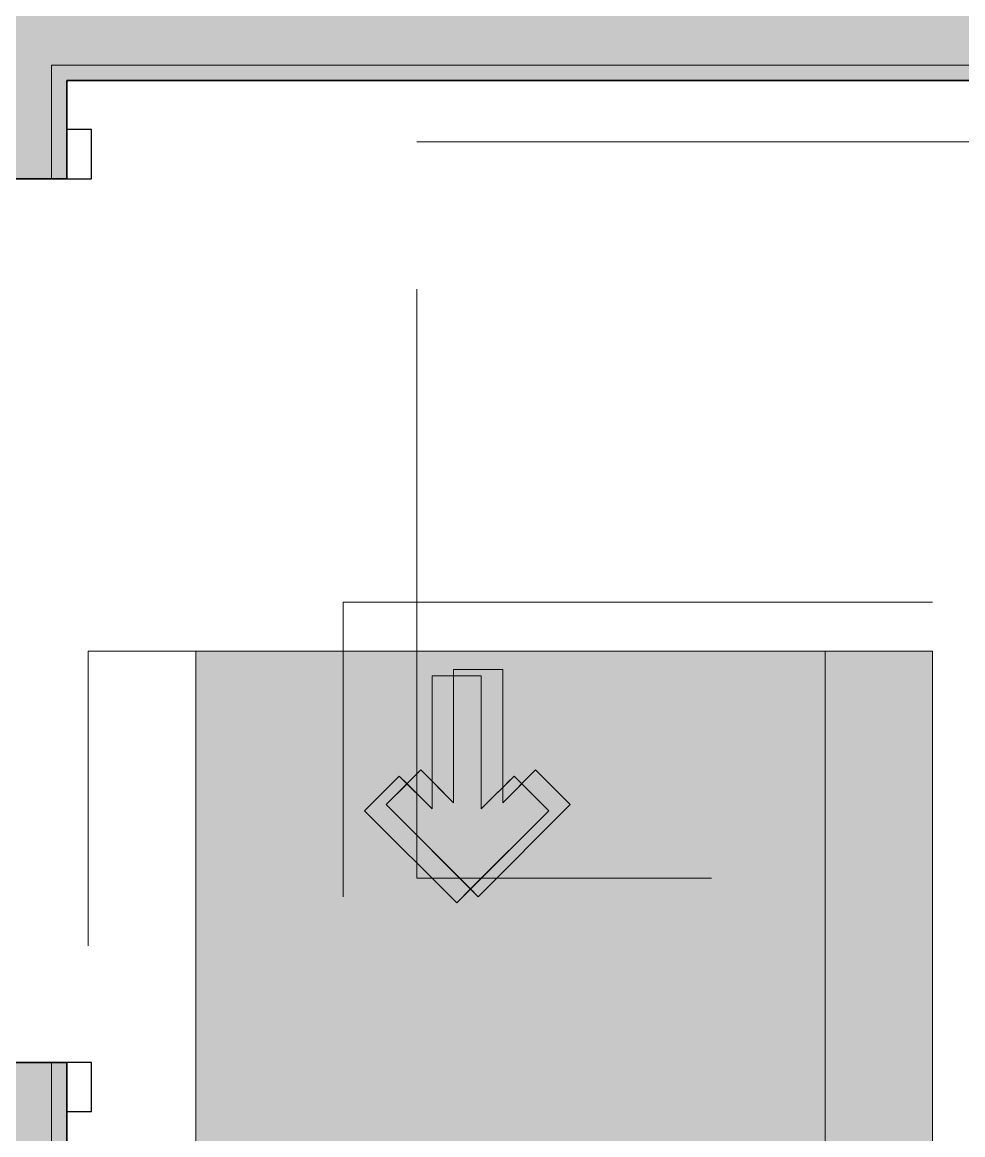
# Model space of a CAD drawing. Header units: inches. Extents: x 6 to 8416, y -388 to 6104.
# Drawn here: x 5378.6 to 5416.9, y 985.99 to 1031.31 of the extents above; entities that cross this region are included whole.
import ezdxf

# ---------------------------------------------------------------- set-up
doc = ezdxf.new("R2010")
doc.units = ezdxf.units.IN
doc.header["$MEASUREMENT"] = 0
doc.linetypes.add('Hidden 1_16_', pattern=[36, 24, -12])
for name, color, linetype, lineweight in [('A-DOOR', 31, 'Continuous', 18), ('A-DOOR-FRAM', 31, 'Continuous', 25), ('A-GENM', 13, 'Continuous', 18), ('A-WALL', 113, 'Continuous', 25), ('A-WALL-PATT', 111, 'Continuous', 35), ('I-WALL', 2, 'Continuous', 25), ('P-SANR-FIXT', 6, 'Continuous', 18)]:
    doc.layers.add(name, color=color, linetype=linetype, lineweight=lineweight)

# ---------------------------------------------------------------- blocks, each defined once
blk = doc.blocks.new('PL BA Toilet-Unit-Two Piece-ICC ADA-AM - ICC Type B_ Side Approach_ Swing Up Bar-V221-LEVEL 3 - PLAN Copy 1 Copy 1')
at = {"layer": 'A-GENM', "linetype": 'Hidden 1_16_', "lineweight": 9}
for p, q in [((0, 56), (48, 56)), ((48, 56), (48, 24)), ((39.75, 54.25), (36, 50.5)), ((36.313, 50.813), (39.75, 54.25)), ((41.164, 52.836), (39.75, 54.25)), ((39.75, 54.25), (40.602, 53.398)), ((40.605, 53.395), (41.164, 52.836)), ((39.828, 51.5), (41.164, 52.836)), ((41.164, 52.836), (40.703, 52.375)), ((40.605, 52.277), (39.828, 51.5)), ((45.25, 51.5), (39.828, 51.5)), ((39.828, 51.5), (45, 51.5)), ((45, 51.5), (45.25, 51.5)), ((45.25, 49.5), (45.25, 51.5)), ((45.25, 51.5), (45.25, 49.5)), ((36, 50.5), (36.313, 50.813)), ((36, 50.5), (39.75, 46.75)), ((39.75, 46.75), (36, 50.5)), ((41.164, 48.164), (39.828, 49.5)), ((39.828, 49.5), (45.25, 49.5)), ((40.453, 49.5), (39.828, 49.5)), ((39.828, 49.5), (40.602, 48.727)), ((45.25, 49.5), (40.605, 49.5)), ((40.605, 48.723), (41.164, 48.164)), ((39.75, 46.75), (41.164, 48.164)), ((41.164, 48.164), (39.75, 46.75))]:
    blk.add_line(p, q, dxfattribs=at)
blk = doc.blocks.new('z Nested-Clearance-Shower-AM - Tub_Shower - ICC Type B - Option A_ Forward-V227-LEVEL 3 - PLAN Copy 1 Copy 1')
at = {"layer": 'A-GENM', "linetype": 'Hidden 1_16_', "lineweight": 9}
for p, q in [((0, -48), (0, 0)), ((30, 0), (30, -48)), ((15, -37.75), (11.25, -41.5)), ((14.437, -38.313), (15, -37.75)), ((18.75, -41.5), (15, -37.75)), ((15, -37.75), (18.75, -41.5)), ((11.25, -41.5), (14.437, -38.313)), ((11.25, -41.5), (12.664, -42.914)), ((12.352, -42.602), (11.25, -41.5)), ((12.664, -42.914), (14, -41.578)), ((14, -41.578), (13.293, -42.285)), ((14, -41.578), (14, -47)), ((14, -47), (14, -41.578)), ((16, -47), (16, -41.578)), ((16, -41.578), (17.336, -42.914)), ((17.023, -42.602), (16, -41.578)), ((16, -41.578), (16, -42.605)), ((17.336, -42.914), (18.75, -41.5)), ((18.75, -41.5), (17.336, -42.914)), ((12.664, -42.914), (12.355, -42.605)), ((12.973, -42.605), (12.664, -42.914)), ((16, -42.703), (16, -47)), ((17.336, -42.914), (17.027, -42.605)), ((14, -47), (16, -47)), ((15.033, -47), (14, -47)), ((16, -47), (15.125, -47)), ((30, -48), (0, -48))]:
    blk.add_line(p, q, dxfattribs=at)
blk = doc.blocks.new('z Nested-Clearance-Plumbing-AM - Clearance-1978450-LEVEL 3 - PLAN Copy 1 Copy 1')
at = {"layer": 'A-GENM', "linetype": 'Hidden 1_16_', "lineweight": 9}
for p, q in [((-15, -48), (-15, 0)), ((-15, 0), (-0.748, 0)), ((-0.748, 0), (-0.518, 0)), ((-0.518, 0), (0.492, 0)), ((0.492, 0), (0.748, 0)), ((0.748, 0), (15, 0)), ((15, 0), (15, -48)), ((15, -48), (-15, -48))]:
    blk.add_line(p, q, dxfattribs=at)
blk = doc.blocks.new('Unit-Single-Flush-ICC ADA-AM - 36_ x 84_-NR _U-BA _ BATH_-6492505-LEVEL 3 - PLAN Copy 1 Copy 1')
at = {"layer": 'A-DOOR'}
for p, q in [((-8.693, 26.593), (-7.456, 27.831)), ((18, 2.375), (-7.456, 27.831)), ((16.763, 1.138), (-8.693, 26.593)), ((16.763, 1.138), (18, 2.375))]:
    blk.add_line(p, q, dxfattribs=at)
at = {"layer": 'A-DOOR', "lineweight": 9}
blk.add_arc((18, 2.375), 36, 135, 180, dxfattribs=at)
at = {"layer": 'A-DOOR-FRAM'}
for p, q in [((-18, 3.375), (-20, 3.375)), ((-20, 3.375), (-20, 2.375)), ((-18, 2.375), (-18, 3.375)), ((20, 3.375), (18, 3.375)), ((18, 3.375), (18, 2.375)), ((20, 2.375), (20, 3.375)), ((-20, 2.375), (-18, 2.375)), ((18, 2.375), (20, 2.375)), ((-18, -2.375), (-20, -2.375)), ((-20, -2.375), (-20, -3.375)), ((-18, -3.375), (-18, -2.375)), ((20, -2.375), (18, -2.375)), ((18, -2.375), (18, -3.375)), ((20, -3.375), (20, -2.375)), ((-20, -3.375), (-18, -3.375)), ((18, -3.375), (20, -3.375))]:
    blk.add_line(p, q, dxfattribs=at)
at = {"layer": 'A-DOOR-FRAM', "lineweight": 18}
for p, q in [((-18, 3.375), (-20, 3.375)), ((-20, 3.375), (-20, 2.375)), ((-18, 3.375), (-18, 2.375)), ((20, 3.375), (18, 3.375)), ((18, 3.375), (18, 2.375)), ((20, 3.375), (20, 2.375)), ((-20, 2.375), (-18, 2.375)), ((18, 2.375), (20, 2.375)), ((-20, -3.375), (-20, -2.375)), ((-18, -2.375), (-20, -2.375)), ((-18, -3.375), (-18, -2.375)), ((18, -3.375), (18, -2.375)), ((20, -2.375), (18, -2.375)), ((20, -3.375), (20, -2.375)), ((-20, -3.375), (-18, -3.375)), ((18, -3.375), (20, -3.375))]:
    blk.add_line(p, q, dxfattribs=at)
blk = doc.blocks.new('GM Clearance-Rect-AM - 30_ x 48_  - A117 2017 Existing _ Type B _ A117 2009 _ CBC-V1415-LEVEL 3 - PLAN Copy 1 Copy 1')
at = {"layer": 'A-GENM', "linetype": 'Hidden 1_16_', "lineweight": 9, "transparency": 33554560}
h = blk.add_hatch(color=256, dxfattribs=at)
h.paths.add_polyline_path([(11.056, 0), (-15, 0), (-14.854, -2.716), (-7.45, -2.869), (-1.627, -2.516), (4.585, -1.633), (9.775, -0.496), (11.205, 0)])
h.paths.add_polyline_path([(15, 0), (14.777, -0.051), (12.674, -0.744), (6.467, -2.289), (0.82, -3.242), (-4.743, -3.767), (-10.635, -3.876), (-15, -3.822), (-15, -48), (15, -48), (15, -0.051)])
at = {"layer": 'A-GENM', "linetype": 'Hidden 1_16_', "lineweight": 9}
for p, q in [((15, 0), (15, -48)), ((15, -48), (15, 0)), ((15, 0), (15, -48)), ((-15, -48), (-15, -3.703)), ((-15, -3.703), (-15, -48)), ((-15, -48), (-15, -3.703)), ((15, -48), (-15, -48)), ((-15, -48), (15, -48)), ((15, -48), (-15, -48))]:
    blk.add_line(p, q, dxfattribs=at)

msp = doc.modelspace()

# ---------------------------------------------------------------- hatches: boundary and pattern name
at = {"layer": 'A-WALL-PATT', "lineweight": 25, "transparency": 33554560}
h = msp.add_hatch(color=10, dxfattribs=at)
h.paths.add_polyline_path([(5380.41533733, 959.68577679), (5380.41533733, 988.93577679), (5379.79033733, 988.93577679), (5379.79033733, 959.68577679)])
h.paths.add_polyline_path([(5380.41533733, 1024.93577679), (5380.41533733, 1029.56077679), (5379.79033733, 1029.56077679), (5379.79033733, 1024.93577679)])
h.paths.add_polyline_path([(5380.41533733, 1033.06077679), (5380.41533733, 1133.56077679), (5379.79033733, 1133.56077679), (5379.79033733, 1033.06077679)])
h.paths.add_polyline_path([(5380.41533733, 1137.06077679), (5380.41533733, 1170.93577679), (5379.79033733, 1170.93577679), (5379.79033733, 1137.06077679)])
h.paths.add_polyline_path([(5379.79033733, 1206.93577679), (5380.41533733, 1206.93577679), (5380.41533733, 1210.93577679), (5379.79033733, 1210.93577679)])
at = {"layer": 'A-WALL-PATT', "transparency": 33554560}
msp.add_hatch(color=10, dxfattribs=at).paths.add_polyline_path([(5447.66533733, 1028.93577679), (5447.66533733, 1029.56077679), (5380.41533733, 1029.56077679), (5380.41533733, 1028.93577679), (5438.90678685, 1028.93577679)])
at = {"layer": 'I-WALL', "transparency": 33554560}
h = msp.add_hatch(color=10, dxfattribs=at)
h.paths.add_polyline_path([(5379.79033733, 960.31077679), (5379.79033733, 988.93577679), (5376.29033733, 988.93577679), (5376.29033733, 960.31077679)])
h.paths.add_polyline_path([(5379.79033733, 1024.93577679), (5379.79033733, 1170.93577679), (5376.29033733, 1170.93577679), (5376.29033733, 1024.93577679)])
h.paths.add_polyline_path([(5379.79033733, 1206.93577679), (5379.79033733, 1211.56077679), (5376.29033733, 1211.56077679), (5376.29033733, 1206.93577679)])
msp.add_hatch(color=10, dxfattribs=at).paths.add_polyline_path([(5438.90678685, 1029.56077679), (5447.66533733, 1029.56077679), (5447.66533733, 1033.06077679), (5379.79033733, 1033.06077679), (5379.79033733, 1029.56077679), (5422.03553685, 1029.56077679)])

# ---------------------------------------------------------------- linework, layer by layer
at = {"layer": 'A-WALL', "lineweight": 9}
for p, q in [((5379.79033733, 1029.56077679), (5447.66533733, 1029.56077679)), ((5379.79033733, 1029.56077679), (5379.79033733, 1024.93577679)), ((5379.79033733, 925.68577679), (5379.79033733, 988.93577679))]:
    msp.add_line(p, q, dxfattribs=at)
at = {"layer": 'I-WALL', "lineweight": 35}
for p, q in [((5380.41533733, 1028.93577679), (5447.66533733, 1028.93577679)), ((5380.41533733, 1024.93577679), (5380.41533733, 1028.93577679)), ((5375.66533733, 1024.93577679), (5380.41533733, 1024.93577679)), ((5380.41533733, 988.93577679), (5375.66533733, 988.93577679)), ((5380.41533733, 925.68577679), (5380.41533733, 988.93577679))]:
    msp.add_line(p, q, dxfattribs=at)

# ---------------------------------------------------------------- block references
at = {"layer": 'A-DOOR', "rotation": 89.99999999999933}
msp.add_blockref('Unit-Single-Flush-ICC ADA-AM - 36_ x 84_-NR _U-BA _ BATH_-6492505-LEVEL 3 - PLAN Copy 1 Copy 1', (5378.04033733, 1006.93577679), dxfattribs=at)
at = {"layer": 'A-GENM', "linetype": 'Hidden 1_16_', "lineweight": 9}
for name, p, rotation in [('z Nested-Clearance-Plumbing-AM - Clearance-1978450-LEVEL 3 - PLAN Copy 1 Copy 1', (5442.66533733, 1011.43577679), 270.0000000000012), ('z Nested-Clearance-Shower-AM - Tub_Shower - ICC Type B - Option A_ Forward-V227-LEVEL 3 - PLAN Copy 1 Copy 1', (5411.29033733, 957.68577679), 180), ('GM Clearance-Rect-AM - 30_ x 48_  - A117 2017 Existing _ Type B _ A117 2009 _ CBC-V1415-LEVEL 3 - PLAN Copy 1 Copy 1', (5400.66533733, 957.68577679), 180)]:
    msp.add_blockref(name, p, dxfattribs=dict(at, rotation=rotation))
at = {"layer": 'P-SANR-FIXT', "rotation": 90.0000000000012}
msp.add_blockref('PL BA Toilet-Unit-Two Piece-ICC ADA-AM - ICC Type B_ Side Approach_ Swing Up Bar-V221-LEVEL 3 - PLAN Copy 1 Copy 1', (5447.66533733, 959.68577679), dxfattribs=at)

doc.saveas('drawing.dxf')
